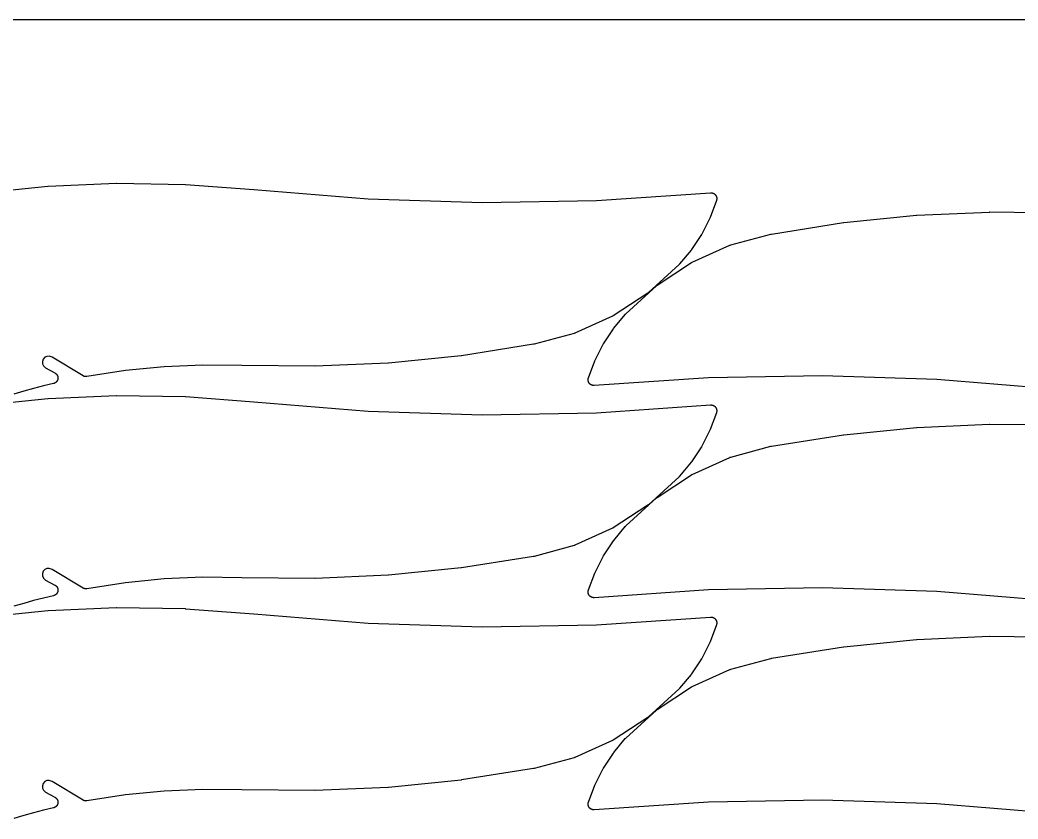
# Model space of a CAD drawing. Header units: metres. Extents: x 0 to 3000, y 0 to 1240.
# Drawn here: x 2303.9 to 2651.9, y 961.5 to 1240 of the extents above; entities that cross this region are included whole.
import ezdxf

# ---------------------------------------------------------------- set-up
doc = ezdxf.new("R2010")
doc.units = ezdxf.units.M

msp = doc.modelspace()

# ---------------------------------------------------------------- linework, layer by layer
at = {"color": 7}
msp.add_lwpolyline([(0, 0), (3000, 0), (3000, 1240), (0, 1240), (0, 0)], close=True, dxfattribs=at)
at = {"color": 1}
for points in [[(2289.79, 1179.59), (2313.56, 1182.05), (2313.68, 1182.05), (2337.53, 1183.09), (2337.65, 1183.09), (2361.52, 1182.7), (2361.64, 1182.69), (2385.46, 1180.87), (2385.46, 1180.87), (2385.47, 1180.87), (2425.25, 1177.62), (2465.08, 1176.35), (2504.91, 1177.06), (2544.74, 1179.75), (2544.77, 1179.75), (2544.8, 1179.75), (2544.87, 1179.75), (2544.93, 1179.75), (2544.97, 1179.75), (2545, 1179.75), (2545.06, 1179.74), (2545.13, 1179.74), (2545.16, 1179.73), (2545.19, 1179.73), (2545.26, 1179.71), (2545.32, 1179.7), (2545.35, 1179.69), (2545.39, 1179.68), (2545.45, 1179.67), (2545.51, 1179.65), (2545.54, 1179.64), (2545.57, 1179.63), (2545.63, 1179.6), (2545.69, 1179.58), (2545.72, 1179.56), (2545.75, 1179.55), (2545.81, 1179.52), (2545.87, 1179.49), (2545.9, 1179.47), (2545.93, 1179.45), (2545.98, 1179.42), (2546.03, 1179.38), (2546.06, 1179.36), (2546.09, 1179.34), (2546.14, 1179.3), (2546.19, 1179.26), (2546.21, 1179.24), (2546.24, 1179.21), (2546.28, 1179.17), (2546.33, 1179.12), (2546.35, 1179.1), (2546.37, 1179.07), (2546.41, 1179.02), (2546.46, 1178.97), (2546.48, 1178.95), (2546.5, 1178.92), (2546.53, 1178.87), (2546.57, 1178.81), (2546.58, 1178.78), (2546.6, 1178.76), (2546.63, 1178.7), (2546.66, 1178.64), (2546.68, 1178.61), (2546.69, 1178.58), (2546.72, 1178.52), (2546.74, 1178.46), (2546.75, 1178.43), (2546.76, 1178.4), (2546.78, 1178.34), (2546.8, 1178.27), (2546.81, 1178.24), (2546.82, 1178.21), (2546.83, 1178.15), (2546.84, 1178.08), (2546.85, 1178.05), (2546.85, 1178.02), (2546.86, 1177.95), (2546.87, 1177.89), (2546.87, 1177.85), (2546.87, 1177.82), (2546.87, 1177.76), (2546.87, 1177.69), (2546.87, 1177.66), (2546.87, 1177.62), (2546.86, 1177.56), (2546.86, 1177.49), (2546.85, 1177.46), (2546.85, 1177.43), (2546.83, 1177.37), (2546.82, 1177.3), (2546.81, 1177.27), (2546.8, 1177.24), (2546.78, 1177.18), (2546.77, 1177.11), (2546.75, 1177.08), (2546.74, 1177.05), (2544.54, 1171.17), (2544.45, 1170.96), (2541.61, 1165.38), (2541.5, 1165.18), (2538.05, 1159.95), (2537.92, 1159.77), (2533.9, 1154.94), (2533.87, 1154.91), (2533.85, 1154.88), (2533.81, 1154.84), (2533.77, 1154.8), (2533.74, 1154.77), (2533.71, 1154.74), (2523.05, 1144.99), (2522.92, 1144.89), (2522.8, 1144.8), (2510.79, 1136.91), (2510.66, 1136.83), (2510.52, 1136.76), (2497.42, 1130.86), (2497.27, 1130.8), (2497.12, 1130.76), (2483.17, 1126.99), (2483.16, 1126.99), (2483.15, 1126.98), (2483.06, 1126.97), (2482.98, 1126.95), (2482.97, 1126.95), (2482.96, 1126.94), (2457.8, 1122.98), (2457.69, 1122.97), (2432.37, 1120.42), (2432.26, 1120.41), (2406.84, 1119.27), (2406.73, 1119.27), (2381.26, 1119.54), (2381.26, 1119.54), (2381.26, 1119.54), (2367.65, 1119.69), (2354.12, 1119.1), (2340.65, 1117.77), (2327.2, 1115.69), (2327.19, 1115.69), (2327.18, 1115.68), (2327.09, 1115.68), (2327, 1115.67), (2326.99, 1115.67), (2326.98, 1115.67), (2326.89, 1115.67), (2326.81, 1115.67), (2326.8, 1115.67), (2326.79, 1115.67), (2326.7, 1115.68), (2326.61, 1115.68), (2326.6, 1115.69), (2326.59, 1115.69), (2326.5, 1115.7), (2326.42, 1115.72), (2326.41, 1115.72), (2326.4, 1115.72), (2326.31, 1115.75), (2326.23, 1115.78), (2326.22, 1115.78), (2326.21, 1115.78), (2326.13, 1115.82), (2326.05, 1115.85), (2326.04, 1115.85), (2326.03, 1115.86), (2325.95, 1115.9), (2325.87, 1115.94), (2325.87, 1115.95), (2325.86, 1115.95), (2315.09, 1122.44), (2314.09, 1122.8), (2313.28, 1122.75), (2312.55, 1122.41), (2311.97, 1121.78), (2311.68, 1120.98), (2311.72, 1120.17), (2312.07, 1119.43), (2312.81, 1118.74), (2316.07, 1116.97), (2316.11, 1116.94), (2316.16, 1116.92), (2316.2, 1116.89), (2316.24, 1116.87), (2316.28, 1116.84), (2316.32, 1116.81), (2316.36, 1116.78), (2316.4, 1116.75), (2316.43, 1116.71), (2316.47, 1116.68), (2316.5, 1116.65), (2316.54, 1116.61), (2316.57, 1116.58), (2316.61, 1116.54), (2316.64, 1116.5), (2316.67, 1116.47), (2316.7, 1116.43), (2316.73, 1116.39), (2316.76, 1116.35), (2316.79, 1116.31), (2316.81, 1116.27), (2316.84, 1116.23), (2316.86, 1116.18), (2316.89, 1116.14), (2316.91, 1116.1), (2316.93, 1116.05), (2316.95, 1116.01), (2316.97, 1115.96), (2316.98, 1115.92), (2317, 1115.87), (2317.02, 1115.82), (2317.03, 1115.78), (2317.04, 1115.73), (2317.06, 1115.68), (2317.07, 1115.63), (2317.08, 1115.59), (2317.09, 1115.54), (2317.09, 1115.49), (2317.1, 1115.44), (2317.11, 1115.39), (2317.11, 1115.34), (2317.11, 1115.29), (2317.11, 1115.24), (2317.11, 1115.2), (2317.11, 1115.15), (2317.11, 1115.1), (2317.11, 1115.05), (2317.1, 1115), (2317.09, 1114.95), (2317.09, 1114.9), (2317.08, 1114.85), (2317.07, 1114.81), (2317.06, 1114.76), (2317.05, 1114.71), (2317.04, 1114.66), (2317.02, 1114.62), (2317.01, 1114.57), (2316.99, 1114.52), (2316.97, 1114.48), (2316.96, 1114.43), (2316.93, 1114.39), (2316.91, 1114.34), (2316.89, 1114.3), (2316.87, 1114.26), (2316.84, 1114.21), (2316.82, 1114.17), (2316.79, 1114.13), (2316.77, 1114.09), (2316.74, 1114.05), (2316.71, 1114.01), (2316.68, 1113.97), (2316.65, 1113.93), (2316.62, 1113.89), (2316.58, 1113.86), (2316.55, 1113.82), (2316.52, 1113.79), (2316.48, 1113.75), (2316.44, 1113.72), (2316.41, 1113.69), (2316.37, 1113.66), (2316.33, 1113.63), (2316.29, 1113.6), (2316.25, 1113.57), (2316.21, 1113.54), (2316.17, 1113.52), (2316.13, 1113.49), (2316.08, 1113.47), (2316.04, 1113.44), (2316, 1113.42), (2315.95, 1113.4), (2315.91, 1113.38), (2315.86, 1113.36), (2315.82, 1113.34), (2315.77, 1113.32), (2315.72, 1113.31), (2315.68, 1113.29), (2315.63, 1113.28), (2315.58, 1113.27), (2312.09, 1112.43), (2308.62, 1111.54), (2305.17, 1110.6), (2301.72, 1109.6)], [(2663.4, 1111.46), (2623.62, 1114.71), (2583.8, 1115.98), (2543.96, 1115.27), (2504.13, 1112.58), (2504.1, 1112.58), (2504.07, 1112.58), (2504, 1112.58), (2503.94, 1112.58), (2503.9, 1112.58), (2503.87, 1112.58), (2503.81, 1112.59), (2503.74, 1112.6), (2503.71, 1112.6), (2503.68, 1112.6), (2503.61, 1112.62), (2503.55, 1112.63), (2503.52, 1112.64), (2503.48, 1112.65), (2503.42, 1112.67), (2503.36, 1112.68), (2503.33, 1112.7), (2503.3, 1112.71), (2503.24, 1112.73), (2503.18, 1112.76), (2503.15, 1112.77), (2503.12, 1112.78), (2503.06, 1112.82), (2503, 1112.84), (2502.97, 1112.86), (2502.95, 1112.88), (2502.89, 1112.92), (2502.84, 1112.95), (2502.81, 1112.97), (2502.78, 1112.99), (2502.73, 1113.03), (2502.68, 1113.07), (2502.66, 1113.1), (2502.63, 1113.12), (2502.59, 1113.16), (2502.54, 1113.21), (2502.52, 1113.23), (2502.5, 1113.26), (2502.46, 1113.31), (2502.41, 1113.36), (2502.4, 1113.39), (2502.38, 1113.41), (2502.34, 1113.47), (2502.3, 1113.52), (2502.29, 1113.55), (2502.27, 1113.58), (2502.24, 1113.63), (2502.21, 1113.69), (2502.19, 1113.72), (2502.18, 1113.75), (2502.15, 1113.81), (2502.13, 1113.87), (2502.12, 1113.9), (2502.11, 1113.93), (2502.09, 1114), (2502.07, 1114.06), (2502.06, 1114.09), (2502.05, 1114.12), (2502.04, 1114.19), (2502.03, 1114.25), (2502.02, 1114.28), (2502.02, 1114.31), (2502.01, 1114.38), (2502, 1114.44), (2502, 1114.48), (2502, 1114.51), (2502, 1114.58), (2502, 1114.64), (2502, 1114.67), (2502, 1114.71), (2502.01, 1114.77), (2502.02, 1114.84), (2502.02, 1114.87), (2502.03, 1114.9), (2502.04, 1114.96), (2502.05, 1115.03), (2502.06, 1115.06), (2502.07, 1115.09), (2502.09, 1115.16), (2502.1, 1115.22), (2502.12, 1115.25), (2502.13, 1115.28), (2504.33, 1121.17), (2504.42, 1121.37), (2507.26, 1126.96), (2507.37, 1127.15), (2510.82, 1132.38), (2510.95, 1132.56), (2514.97, 1137.39), (2515, 1137.42), (2515.02, 1137.45), (2515.06, 1137.49), (2515.1, 1137.54), (2515.13, 1137.56), (2515.16, 1137.59), (2525.82, 1147.34), (2525.95, 1147.44), (2526.08, 1147.53), (2538.08, 1155.42), (2538.21, 1155.5), (2538.35, 1155.57), (2551.45, 1161.47), (2551.6, 1161.53), (2551.75, 1161.57), (2565.7, 1165.34), (2565.71, 1165.34), (2565.72, 1165.35), (2565.81, 1165.37), (2565.89, 1165.38), (2565.9, 1165.39), (2565.91, 1165.39), (2591.07, 1169.35), (2591.18, 1169.36), (2616.5, 1171.92), (2616.61, 1171.92), (2642.03, 1173.06), (2642.14, 1173.07), (2667.61, 1172.79)], [(2289.79, 1105.64), (2313.56, 1108.1), (2313.68, 1108.11), (2337.53, 1109.14), (2337.65, 1109.14), (2361.52, 1108.75), (2361.64, 1108.74), (2385.46, 1106.92), (2385.46, 1106.92), (2385.47, 1106.92), (2425.25, 1103.67), (2465.08, 1102.4), (2504.91, 1103.11), (2544.74, 1105.8), (2544.77, 1105.8), (2544.8, 1105.8), (2544.87, 1105.8), (2544.93, 1105.8), (2544.97, 1105.8), (2545, 1105.8), (2545.06, 1105.79), (2545.13, 1105.79), (2545.16, 1105.78), (2545.19, 1105.78), (2545.26, 1105.76), (2545.32, 1105.75), (2545.35, 1105.74), (2545.39, 1105.74), (2545.45, 1105.72), (2545.51, 1105.7), (2545.54, 1105.69), (2545.57, 1105.68), (2545.63, 1105.65), (2545.69, 1105.63), (2545.72, 1105.61), (2545.75, 1105.6), (2545.81, 1105.57), (2545.87, 1105.54), (2545.9, 1105.52), (2545.93, 1105.5), (2545.98, 1105.47), (2546.03, 1105.43), (2546.06, 1105.41), (2546.09, 1105.39), (2546.14, 1105.35), (2546.19, 1105.31), (2546.21, 1105.29), (2546.24, 1105.26), (2546.28, 1105.22), (2546.33, 1105.17), (2546.35, 1105.15), (2546.37, 1105.12), (2546.41, 1105.07), (2546.46, 1105.02), (2546.48, 1105), (2546.5, 1104.97), (2546.53, 1104.92), (2546.57, 1104.86), (2546.58, 1104.83), (2546.6, 1104.81), (2546.63, 1104.75), (2546.66, 1104.69), (2546.68, 1104.66), (2546.69, 1104.63), (2546.72, 1104.57), (2546.74, 1104.51), (2546.75, 1104.48), (2546.76, 1104.45), (2546.78, 1104.39), (2546.8, 1104.32), (2546.81, 1104.29), (2546.82, 1104.26), (2546.83, 1104.2), (2546.84, 1104.13), (2546.85, 1104.1), (2546.85, 1104.07), (2546.86, 1104), (2546.87, 1103.94), (2546.87, 1103.9), (2546.87, 1103.87), (2546.87, 1103.81), (2546.87, 1103.74), (2546.87, 1103.71), (2546.87, 1103.68), (2546.86, 1103.61), (2546.86, 1103.55), (2546.85, 1103.51), (2546.85, 1103.48), (2546.83, 1103.42), (2546.82, 1103.35), (2546.81, 1103.32), (2546.8, 1103.29), (2546.78, 1103.23), (2546.77, 1103.16), (2546.75, 1103.13), (2546.74, 1103.1), (2544.54, 1097.22), (2544.45, 1097.01), (2541.61, 1091.43), (2541.5, 1091.23), (2538.05, 1086), (2537.92, 1085.82), (2533.9, 1080.99), (2533.87, 1080.96), (2533.85, 1080.93), (2533.81, 1080.89), (2533.77, 1080.85), (2533.74, 1080.82), (2533.71, 1080.79), (2523.05, 1071.04), (2522.92, 1070.94), (2522.8, 1070.85), (2510.79, 1062.96), (2510.66, 1062.88), (2510.52, 1062.81), (2497.42, 1056.91), (2497.27, 1056.85), (2497.12, 1056.81), (2483.17, 1053.04), (2483.16, 1053.04), (2483.15, 1053.03), (2483.06, 1053.02), (2482.98, 1053), (2482.97, 1053), (2482.96, 1052.99), (2457.8, 1049.03), (2457.69, 1049.02), (2432.37, 1046.47), (2432.26, 1046.46), (2406.84, 1045.32), (2406.73, 1045.32), (2381.26, 1045.59), (2381.26, 1045.59), (2381.26, 1045.59), (2367.65, 1045.74), (2354.12, 1045.15), (2340.65, 1043.82), (2327.2, 1041.74), (2327.19, 1041.74), (2327.18, 1041.74), (2327.09, 1041.73), (2327, 1041.72), (2326.99, 1041.72), (2326.98, 1041.72), (2326.89, 1041.72), (2326.81, 1041.72), (2326.8, 1041.72), (2326.79, 1041.72), (2326.7, 1041.73), (2326.61, 1041.73), (2326.6, 1041.74), (2326.59, 1041.74), (2326.5, 1041.75), (2326.42, 1041.77), (2326.41, 1041.77), (2326.4, 1041.78), (2326.31, 1041.8), (2326.23, 1041.83), (2326.22, 1041.83), (2326.21, 1041.83), (2326.13, 1041.87), (2326.05, 1041.9), (2326.04, 1041.9), (2326.03, 1041.91), (2325.95, 1041.95), (2325.87, 1041.99), (2325.87, 1042), (2325.86, 1042), (2315.09, 1048.49), (2314.09, 1048.85), (2313.28, 1048.8), (2312.55, 1048.46), (2311.97, 1047.83), (2311.68, 1047.03), (2311.72, 1046.22), (2312.07, 1045.48), (2312.81, 1044.79), (2316.07, 1043.02), (2316.11, 1042.99), (2316.16, 1042.97), (2316.2, 1042.94), (2316.24, 1042.92), (2316.28, 1042.89), (2316.32, 1042.86), (2316.36, 1042.83), (2316.4, 1042.8), (2316.43, 1042.76), (2316.47, 1042.73), (2316.5, 1042.7), (2316.54, 1042.67), (2316.57, 1042.63), (2316.61, 1042.59), (2316.64, 1042.56), (2316.67, 1042.52), (2316.7, 1042.48), (2316.73, 1042.44), (2316.76, 1042.4), (2316.79, 1042.36), (2316.81, 1042.32), (2316.84, 1042.28), (2316.86, 1042.23), (2316.89, 1042.19), (2316.91, 1042.15), (2316.93, 1042.1), (2316.95, 1042.06), (2316.97, 1042.01), (2316.98, 1041.97), (2317, 1041.92), (2317.02, 1041.87), (2317.03, 1041.83), (2317.04, 1041.78), (2317.06, 1041.73), (2317.07, 1041.68), (2317.08, 1041.64), (2317.09, 1041.59), (2317.09, 1041.54), (2317.1, 1041.49), (2317.11, 1041.44), (2317.11, 1041.39), (2317.11, 1041.34), (2317.11, 1041.3), (2317.11, 1041.25), (2317.11, 1041.2), (2317.11, 1041.15), (2317.11, 1041.1), (2317.1, 1041.05), (2317.09, 1041), (2317.09, 1040.95), (2317.08, 1040.9), (2317.07, 1040.86), (2317.06, 1040.81), (2317.05, 1040.76), (2317.04, 1040.71), (2317.02, 1040.67), (2317.01, 1040.62), (2316.99, 1040.57), (2316.97, 1040.53), (2316.96, 1040.48), (2316.93, 1040.44), (2316.91, 1040.39), (2316.89, 1040.35), (2316.87, 1040.31), (2316.84, 1040.26), (2316.82, 1040.22), (2316.79, 1040.18), (2316.77, 1040.14), (2316.74, 1040.1), (2316.71, 1040.06), (2316.68, 1040.02), (2316.65, 1039.98), (2316.62, 1039.95), (2316.58, 1039.91), (2316.55, 1039.87), (2316.52, 1039.84), (2316.48, 1039.8), (2316.44, 1039.77), (2316.41, 1039.74), (2316.37, 1039.71), (2316.33, 1039.68), (2316.29, 1039.65), (2316.25, 1039.62), (2316.21, 1039.59), (2316.17, 1039.57), (2316.13, 1039.54), (2316.08, 1039.52), (2316.04, 1039.49), (2316, 1039.47), (2315.95, 1039.45), (2315.91, 1039.43), (2315.86, 1039.41), (2315.82, 1039.39), (2315.77, 1039.37), (2315.72, 1039.36), (2315.68, 1039.34), (2315.63, 1039.33), (2315.58, 1039.32), (2312.09, 1038.48), (2308.62, 1037.59), (2305.17, 1036.65), (2301.72, 1035.65)], [(2663.4, 1037.51), (2623.62, 1040.76), (2583.8, 1042.03), (2543.96, 1041.32), (2504.13, 1038.63), (2504.1, 1038.63), (2504.07, 1038.63), (2504, 1038.63), (2503.94, 1038.63), (2503.9, 1038.63), (2503.87, 1038.63), (2503.81, 1038.64), (2503.74, 1038.65), (2503.71, 1038.65), (2503.68, 1038.66), (2503.61, 1038.67), (2503.55, 1038.68), (2503.52, 1038.69), (2503.48, 1038.7), (2503.42, 1038.72), (2503.36, 1038.73), (2503.33, 1038.75), (2503.3, 1038.76), (2503.24, 1038.78), (2503.18, 1038.81), (2503.15, 1038.82), (2503.12, 1038.83), (2503.06, 1038.87), (2503, 1038.9), (2502.97, 1038.91), (2502.95, 1038.93), (2502.89, 1038.97), (2502.84, 1039), (2502.81, 1039.02), (2502.78, 1039.04), (2502.73, 1039.08), (2502.68, 1039.12), (2502.66, 1039.15), (2502.63, 1039.17), (2502.59, 1039.21), (2502.54, 1039.26), (2502.52, 1039.28), (2502.5, 1039.31), (2502.46, 1039.36), (2502.41, 1039.41), (2502.4, 1039.44), (2502.38, 1039.46), (2502.34, 1039.52), (2502.3, 1039.57), (2502.29, 1039.6), (2502.27, 1039.63), (2502.24, 1039.68), (2502.21, 1039.74), (2502.19, 1039.77), (2502.18, 1039.8), (2502.15, 1039.86), (2502.13, 1039.92), (2502.12, 1039.95), (2502.11, 1039.98), (2502.09, 1040.05), (2502.07, 1040.11), (2502.06, 1040.14), (2502.05, 1040.17), (2502.04, 1040.24), (2502.03, 1040.3), (2502.02, 1040.33), (2502.02, 1040.36), (2502.01, 1040.43), (2502, 1040.49), (2502, 1040.53), (2502, 1040.56), (2502, 1040.63), (2502, 1040.69), (2502, 1040.72), (2502, 1040.76), (2502.01, 1040.82), (2502.02, 1040.89), (2502.02, 1040.92), (2502.03, 1040.95), (2502.04, 1041.02), (2502.05, 1041.08), (2502.06, 1041.11), (2502.07, 1041.14), (2502.09, 1041.21), (2502.1, 1041.27), (2502.12, 1041.3), (2502.13, 1041.33), (2504.33, 1047.22), (2504.42, 1047.42), (2507.26, 1053.01), (2507.37, 1053.2), (2510.82, 1058.43), (2510.95, 1058.61), (2514.97, 1063.44), (2515, 1063.47), (2515.02, 1063.5), (2515.06, 1063.54), (2515.1, 1063.59), (2515.13, 1063.61), (2515.16, 1063.64), (2525.82, 1073.39), (2525.95, 1073.49), (2526.08, 1073.58), (2538.08, 1081.47), (2538.21, 1081.55), (2538.35, 1081.62), (2551.45, 1087.52), (2551.6, 1087.58), (2551.75, 1087.63), (2565.7, 1091.39), (2565.71, 1091.4), (2565.72, 1091.4), (2565.81, 1091.42), (2565.89, 1091.44), (2565.9, 1091.44), (2565.91, 1091.44), (2591.07, 1095.4), (2591.18, 1095.41), (2616.5, 1097.97), (2616.61, 1097.97), (2642.03, 1099.11), (2642.14, 1099.12), (2667.61, 1098.84)], [(2289.79, 1031.69), (2313.56, 1034.15), (2313.68, 1034.16), (2337.53, 1035.19), (2337.65, 1035.19), (2361.52, 1034.8), (2361.64, 1034.79), (2385.46, 1032.97), (2385.46, 1032.97), (2385.47, 1032.97), (2425.25, 1029.72), (2465.08, 1028.46), (2504.91, 1029.16), (2544.74, 1031.85), (2544.77, 1031.85), (2544.8, 1031.85), (2544.87, 1031.85), (2544.93, 1031.85), (2544.97, 1031.85), (2545, 1031.85), (2545.06, 1031.84), (2545.13, 1031.84), (2545.16, 1031.83), (2545.19, 1031.83), (2545.26, 1031.81), (2545.32, 1031.8), (2545.35, 1031.79), (2545.39, 1031.79), (2545.45, 1031.77), (2545.51, 1031.75), (2545.54, 1031.74), (2545.57, 1031.73), (2545.63, 1031.7), (2545.69, 1031.68), (2545.72, 1031.66), (2545.75, 1031.65), (2545.81, 1031.62), (2545.87, 1031.59), (2545.9, 1031.57), (2545.93, 1031.55), (2545.98, 1031.52), (2546.03, 1031.48), (2546.06, 1031.46), (2546.09, 1031.44), (2546.14, 1031.4), (2546.19, 1031.36), (2546.21, 1031.34), (2546.24, 1031.32), (2546.28, 1031.27), (2546.33, 1031.22), (2546.35, 1031.2), (2546.37, 1031.17), (2546.41, 1031.12), (2546.46, 1031.07), (2546.48, 1031.05), (2546.5, 1031.02), (2546.53, 1030.97), (2546.57, 1030.91), (2546.58, 1030.88), (2546.6, 1030.86), (2546.63, 1030.8), (2546.66, 1030.74), (2546.68, 1030.71), (2546.69, 1030.68), (2546.72, 1030.62), (2546.74, 1030.56), (2546.75, 1030.53), (2546.76, 1030.5), (2546.78, 1030.44), (2546.8, 1030.37), (2546.81, 1030.34), (2546.82, 1030.31), (2546.83, 1030.25), (2546.84, 1030.18), (2546.85, 1030.15), (2546.85, 1030.12), (2546.86, 1030.05), (2546.87, 1029.99), (2546.87, 1029.96), (2546.87, 1029.92), (2546.87, 1029.86), (2546.87, 1029.79), (2546.87, 1029.76), (2546.87, 1029.73), (2546.86, 1029.66), (2546.86, 1029.6), (2546.85, 1029.56), (2546.85, 1029.53), (2546.83, 1029.47), (2546.82, 1029.4), (2546.81, 1029.37), (2546.8, 1029.34), (2546.78, 1029.28), (2546.77, 1029.21), (2546.75, 1029.18), (2546.74, 1029.15), (2544.54, 1023.27), (2544.45, 1023.06), (2541.61, 1017.48), (2541.5, 1017.28), (2538.05, 1012.05), (2537.92, 1011.87), (2533.9, 1007.04), (2533.87, 1007.01), (2533.85, 1006.98), (2533.81, 1006.94), (2533.77, 1006.9), (2533.74, 1006.87), (2533.71, 1006.84), (2523.05, 997.09), (2522.92, 996.99), (2522.8, 996.9), (2510.79, 989.01), (2510.66, 988.93), (2510.52, 988.86), (2497.42, 982.96), (2497.27, 982.91), (2497.12, 982.86), (2483.17, 979.09), (2483.16, 979.09), (2483.15, 979.08), (2483.06, 979.07), (2482.98, 979.05), (2482.97, 979.05), (2482.96, 979.04), (2457.8, 975.08), (2457.69, 975.07), (2432.37, 972.52), (2432.26, 972.51), (2406.84, 971.37), (2406.73, 971.37), (2381.26, 971.64), (2381.26, 971.64), (2381.26, 971.64), (2367.65, 971.79), (2354.12, 971.2), (2340.65, 969.87), (2327.2, 967.79), (2327.19, 967.79), (2327.18, 967.79), (2327.09, 967.78), (2327, 967.77), (2326.99, 967.77), (2326.98, 967.77), (2326.89, 967.77), (2326.81, 967.77), (2326.8, 967.77), (2326.79, 967.77), (2326.7, 967.78), (2326.61, 967.78), (2326.6, 967.79), (2326.59, 967.79), (2326.5, 967.8), (2326.42, 967.82), (2326.41, 967.82), (2326.4, 967.83), (2326.31, 967.85), (2326.23, 967.88), (2326.22, 967.88), (2326.21, 967.88), (2326.13, 967.92), (2326.05, 967.95), (2326.04, 967.96), (2326.03, 967.96), (2325.95, 968), (2325.87, 968.04), (2325.87, 968.05), (2325.86, 968.05), (2315.09, 974.54), (2314.09, 974.9), (2313.28, 974.86), (2312.55, 974.51), (2311.97, 973.88), (2311.68, 973.08), (2311.72, 972.27), (2312.07, 971.53), (2312.81, 970.85), (2316.07, 969.07), (2316.11, 969.04), (2316.16, 969.02), (2316.2, 968.99), (2316.24, 968.97), (2316.28, 968.94), (2316.32, 968.91), (2316.36, 968.88), (2316.4, 968.85), (2316.43, 968.82), (2316.47, 968.78), (2316.5, 968.75), (2316.54, 968.72), (2316.57, 968.68), (2316.61, 968.64), (2316.64, 968.61), (2316.67, 968.57), (2316.7, 968.53), (2316.73, 968.49), (2316.76, 968.45), (2316.79, 968.41), (2316.81, 968.37), (2316.84, 968.33), (2316.86, 968.28), (2316.89, 968.24), (2316.91, 968.2), (2316.93, 968.15), (2316.95, 968.11), (2316.97, 968.06), (2316.98, 968.02), (2317, 967.97), (2317.02, 967.92), (2317.03, 967.88), (2317.04, 967.83), (2317.06, 967.78), (2317.07, 967.73), (2317.08, 967.69), (2317.09, 967.64), (2317.09, 967.59), (2317.1, 967.54), (2317.11, 967.49), (2317.11, 967.44), (2317.11, 967.39), (2317.11, 967.35), (2317.11, 967.3), (2317.11, 967.25), (2317.11, 967.2), (2317.11, 967.15), (2317.1, 967.1), (2317.09, 967.05), (2317.09, 967), (2317.08, 966.96), (2317.07, 966.91), (2317.06, 966.86), (2317.05, 966.81), (2317.04, 966.76), (2317.02, 966.72), (2317.01, 966.67), (2316.99, 966.62), (2316.97, 966.58), (2316.96, 966.53), (2316.93, 966.49), (2316.91, 966.44), (2316.89, 966.4), (2316.87, 966.36), (2316.84, 966.31), (2316.82, 966.27), (2316.79, 966.23), (2316.77, 966.19), (2316.74, 966.15), (2316.71, 966.11), (2316.68, 966.07), (2316.65, 966.03), (2316.62, 966), (2316.58, 965.96), (2316.55, 965.92), (2316.52, 965.89), (2316.48, 965.85), (2316.44, 965.82), (2316.41, 965.79), (2316.37, 965.76), (2316.33, 965.73), (2316.29, 965.7), (2316.25, 965.67), (2316.21, 965.64), (2316.17, 965.62), (2316.13, 965.59), (2316.08, 965.57), (2316.04, 965.54), (2316, 965.52), (2315.95, 965.5), (2315.91, 965.48), (2315.86, 965.46), (2315.82, 965.44), (2315.77, 965.42), (2315.72, 965.41), (2315.68, 965.4), (2315.63, 965.38), (2315.58, 965.37), (2312.09, 964.53), (2308.62, 963.64), (2305.17, 962.7), (2301.72, 961.71)], [(2663.4, 963.56), (2623.62, 966.81), (2583.8, 968.08), (2543.96, 967.37), (2504.13, 964.68), (2504.1, 964.68), (2504.07, 964.68), (2504, 964.68), (2503.94, 964.68), (2503.9, 964.68), (2503.87, 964.68), (2503.81, 964.69), (2503.74, 964.7), (2503.71, 964.7), (2503.68, 964.71), (2503.61, 964.72), (2503.55, 964.73), (2503.52, 964.74), (2503.48, 964.75), (2503.42, 964.77), (2503.36, 964.78), (2503.33, 964.8), (2503.3, 964.81), (2503.24, 964.83), (2503.18, 964.86), (2503.15, 964.87), (2503.12, 964.88), (2503.06, 964.92), (2503, 964.95), (2502.97, 964.96), (2502.95, 964.98), (2502.89, 965.02), (2502.84, 965.05), (2502.81, 965.07), (2502.78, 965.09), (2502.73, 965.13), (2502.68, 965.17), (2502.66, 965.2), (2502.63, 965.22), (2502.59, 965.26), (2502.54, 965.31), (2502.52, 965.34), (2502.5, 965.36), (2502.46, 965.41), (2502.41, 965.46), (2502.4, 965.49), (2502.38, 965.51), (2502.34, 965.57), (2502.3, 965.62), (2502.29, 965.65), (2502.27, 965.68), (2502.24, 965.74), (2502.21, 965.79), (2502.19, 965.82), (2502.18, 965.85), (2502.15, 965.91), (2502.13, 965.97), (2502.12, 966), (2502.11, 966.03), (2502.09, 966.1), (2502.07, 966.16), (2502.06, 966.19), (2502.05, 966.22), (2502.04, 966.29), (2502.03, 966.35), (2502.02, 966.38), (2502.02, 966.42), (2502.01, 966.48), (2502, 966.55), (2502, 966.58), (2502, 966.61), (2502, 966.68), (2502, 966.74), (2502, 966.77), (2502, 966.81), (2502.01, 966.87), (2502.02, 966.94), (2502.02, 966.97), (2502.03, 967), (2502.04, 967.07), (2502.05, 967.13), (2502.06, 967.16), (2502.07, 967.19), (2502.09, 967.26), (2502.1, 967.32), (2502.12, 967.35), (2502.13, 967.38), (2504.33, 973.27), (2504.42, 973.47), (2507.26, 979.06), (2507.37, 979.25), (2510.82, 984.48), (2510.95, 984.66), (2514.97, 989.49), (2515, 989.52), (2515.02, 989.55), (2515.06, 989.59), (2515.1, 989.64), (2515.13, 989.66), (2515.16, 989.69), (2525.82, 999.44), (2525.95, 999.54), (2526.08, 999.63), (2538.08, 1007.52), (2538.21, 1007.6), (2538.35, 1007.68), (2551.45, 1013.57), (2551.6, 1013.63), (2551.75, 1013.68), (2565.7, 1017.44), (2565.71, 1017.45), (2565.72, 1017.45), (2565.81, 1017.47), (2565.89, 1017.49), (2565.9, 1017.49), (2565.91, 1017.49), (2591.07, 1021.45), (2591.18, 1021.46), (2616.5, 1024.02), (2616.61, 1024.02), (2642.03, 1025.17), (2642.14, 1025.17), (2667.61, 1024.89)]]:
    msp.add_lwpolyline(points, dxfattribs=at)

doc.saveas('drawing.dxf')
